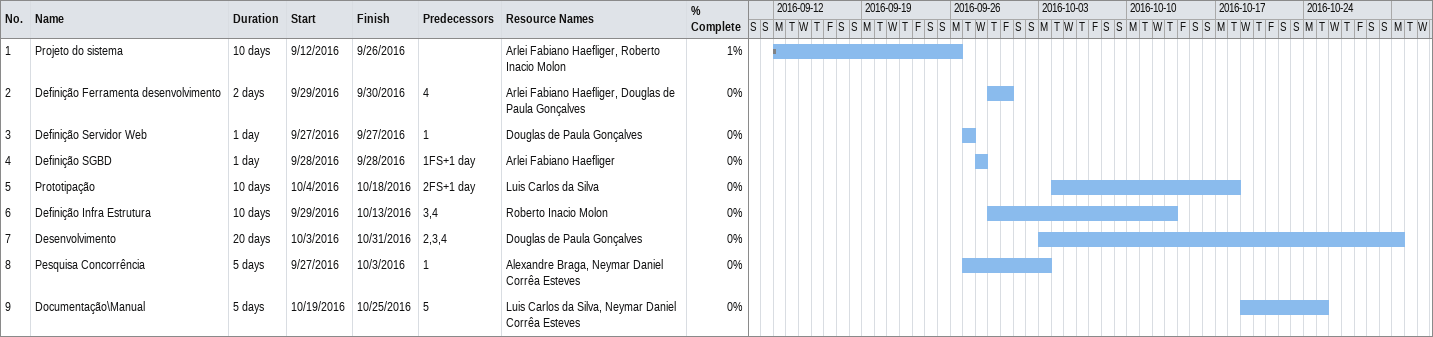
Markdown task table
| ID | Task | Duration | Start | Finish | Predecessors | Resources | % complete |
|---|---|---|---|---|---|---|---|
| 1 | Projeto do sistema | 10d | 2016-09-12 | 2016-09-26 |  | Arlei Fabiano Haefliger, Roberto Inacio Molon | 1 |
| 2 | Definição Ferramenta desenvolvimento | 2d | 2016-09-29 | 2016-09-30 | 4 | Arlei Fabiano Haefliger, Douglas de Paula Gonçalves | 0 |
| 3 | Definição Servidor Web | 1d | 2016-09-27 | 2016-09-27 | 1 | Douglas de Paula Gonçalves | 0 |
| 4 | Definição SGBD | 1d | 2016-09-28 | 2016-09-28 | 1FS+1d | Arlei Fabiano Haefliger | 0 |
| 5 | Prototipação | 10d | 2016-10-04 | 2016-10-18 | 2FS+1d | Luis Carlos da Silva | 0 |
| 6 | Definição Infra Estrutura | 10d | 2016-09-29 | 2016-10-13 | 3, 4 | Roberto Inacio Molon | 0 |
| 7 | Desenvolvimento | 20d | 2016-10-03 | 2016-10-31 | 2, 3, 4 | Douglas de Paula Gonçalves | 0 |
| 8 | Pesquisa Concorrência | 5d | 2016-09-27 | 2016-10-03 | 1 | Alexandre Braga, Neymar Daniel Corrêa Esteves | 0 |
| 9 | Documentação\Manual | 5d | 2016-10-19 | 2016-10-25 | 5 | Luis Carlos da Silva, Neymar Daniel Corrêa Esteves | 0 |
